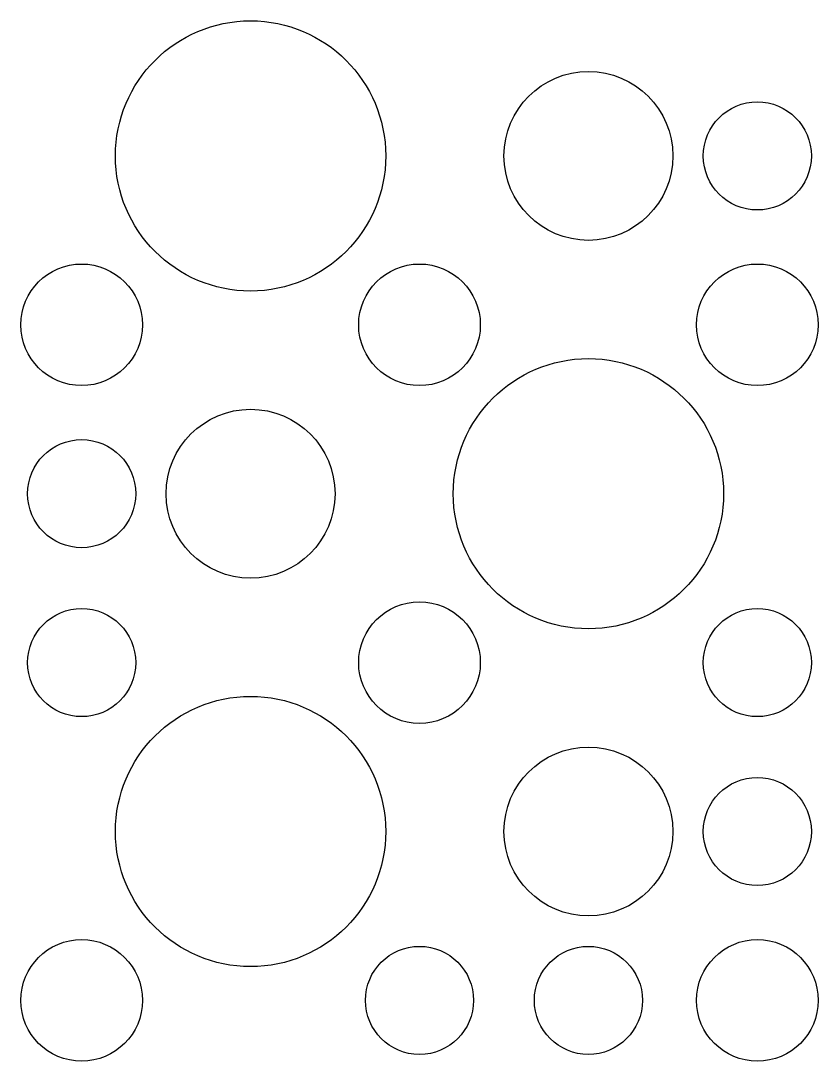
# Model space of a CAD drawing. Extents: x -33 to 203, y -418 to -110.
import ezdxf

# ---------------------------------------------------------------- set-up
doc = ezdxf.new("R2010")
doc.units = 0

msp = doc.modelspace()

# ---------------------------------------------------------------- linework, layer by layer
for centre, radius in [((35, -150), 40), ((135, -150), 25), ((185, -150), 16), ((-15, -200), 18), ((85, -200), 18), ((185, -200), 18), ((135, -250), 40), ((35, -250), 25), ((-15, -250), 16), ((85, -300), 18), ((-15, -300), 16), ((185, -300), 16), ((35, -350), 40), ((135, -350), 25), ((185, -350), 16), ((-15, -400), 18), ((85, -400), 16), ((135, -400), 16), ((185, -400), 18)]:
    msp.add_circle(centre, radius)

doc.saveas('drawing.dxf')
